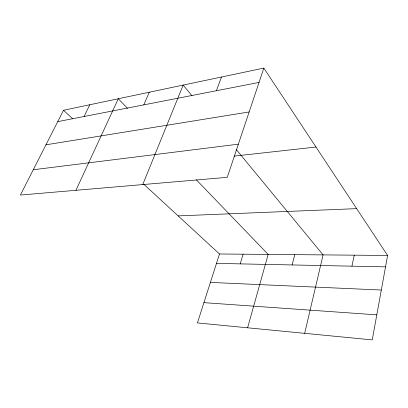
<?xml version="1.0" encoding="UTF-8"?>
<svg xmlns="http://www.w3.org/2000/svg" width="408" height="408" viewBox="0 0 408 408"><rect width="100%" height="100%" fill="white"/><g stroke="black" fill="none" stroke-linecap="round" stroke-linejoin="round"><path stroke-width="0.61" d="M263.838 68.105L227.256 177.342L20.4 195.055L63.5 110.282L263.838 68.105L387.6 255.459L372.249 339.895L197.426 322.927L219.499 253.99L143.84 184.294M351.941 266.169L354.241 255.168M304.669 333.336L323.09 254.898L236.252 149.512M292.113 264.94L294.775 254.648M247.61 327.797L268.163 254.414L196.33 179.806M240.205 263.879L243.117 254.194M216.378 90.734L221.493 77.02M142.729 184.579L183.166 85.088L192.071 95.9M143.779 104.876L149.297 92.223M75.954 190.296L118.284 98.751L127.546 108.37M84.063 116.51L89.78 104.749M57.727 121.635L259.044 82.426M45.946 144.815L249.155 111.95M33.262 169.754L238.364 144.172M234.146 156.111L315.981 147.043M178.143 215.893L356.668 208.636M219.499 253.99L387.6 255.459M216.49 263.39L385.529 266.858M210.395 282.418L381.312 290.037M203.918 302.654L376.803 314.854M63.5 110.282L72.695 118.754"/></g></svg>
